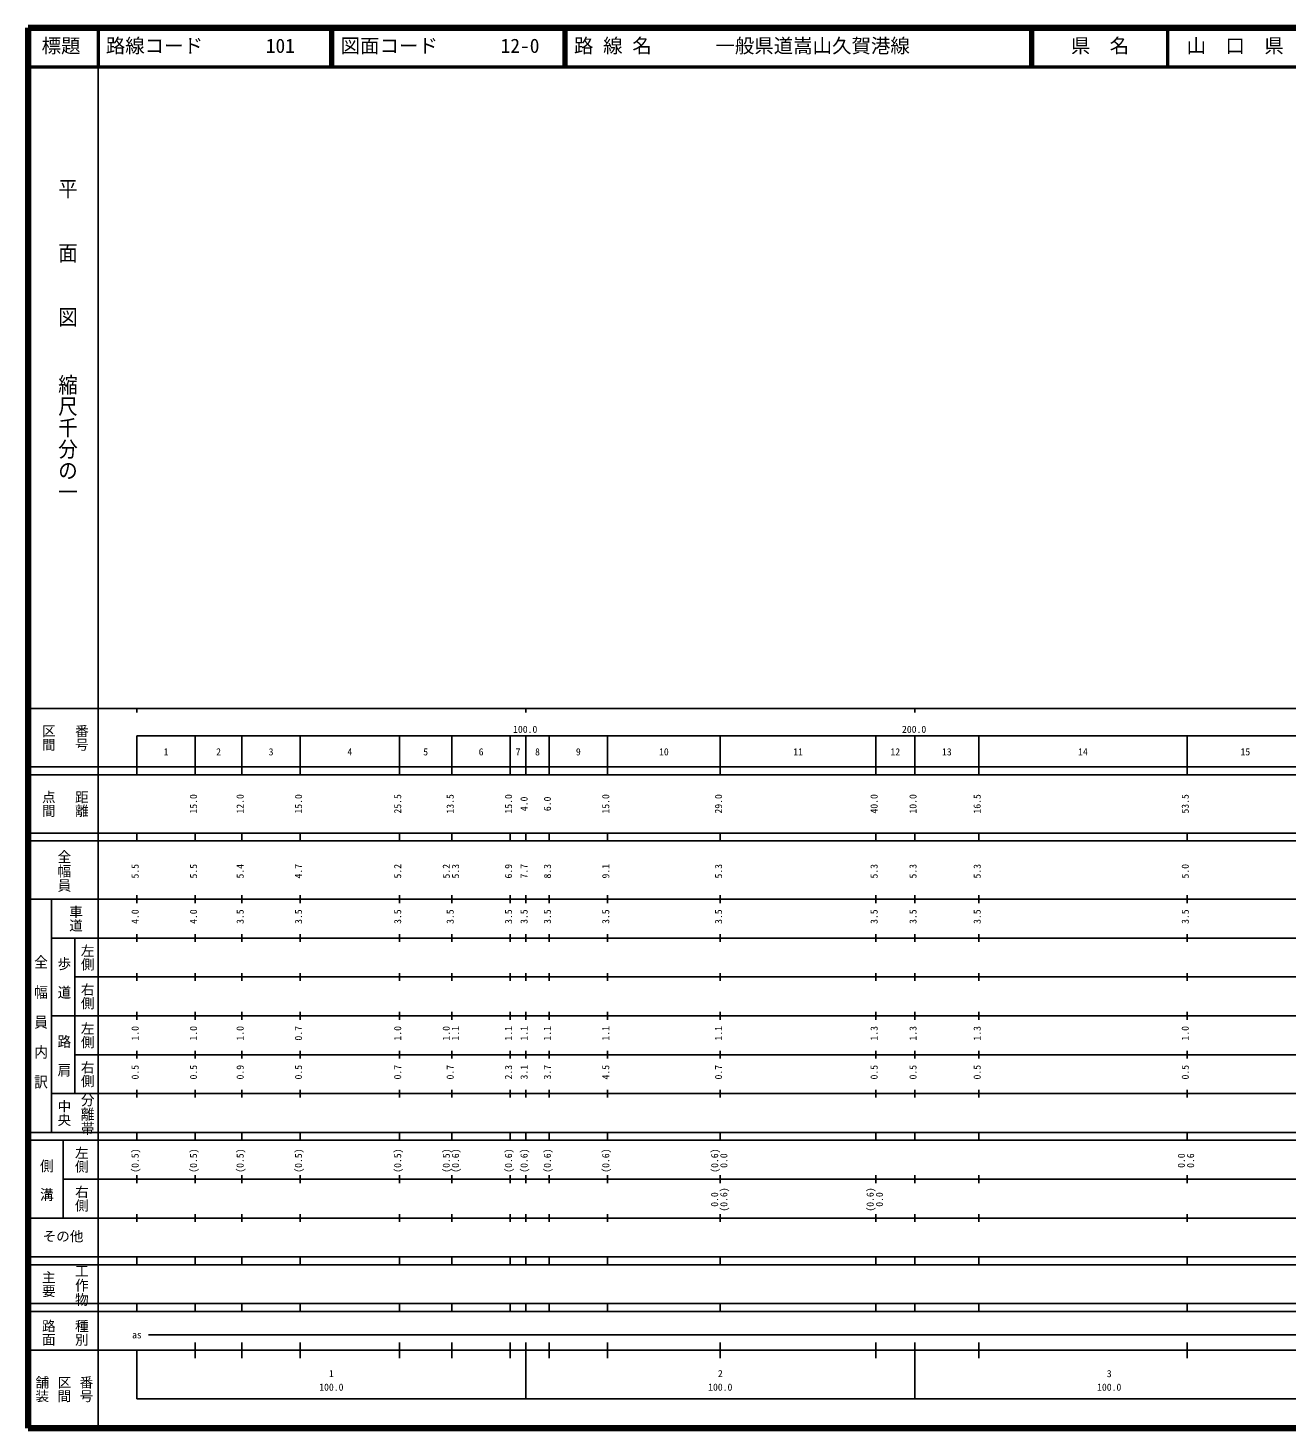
# Model space of a CAD drawing. Units: millimetres on the paper. Extents: x 40 to 680, y 20 to 380.
# Drawn here: x 40 to 363.7, y 20 to 380 of the extents above; entities that cross this region are included whole.
import ezdxf
from ezdxf.enums import TextEntityAlignment as Align

# ---------------------------------------------------------------- set-up
doc = ezdxf.new("R2010")
doc.units = ezdxf.units.MM
for name, color, linetype, lineweight in [('M-TTL', 2, 'Continuous', 140), ('M-TTL-BAND', 7, 'Continuous', 25), ('M-TTL-LINE', 7, 'Continuous', 50)]:
    doc.layers.add(name, color=color, linetype=linetype, lineweight=lineweight)
doc.layers.add('M-TTL-TXT', color=7, linetype='Continuous')
doc.styles.add('@ＭＳ ゴシック', font='')
doc.styles.add('ＭＳ ゴシック', font='')
doc.styles.get('@ＭＳ ゴシック').set_extended_font_data('@MS Gothic')
doc.styles.get('ＭＳ ゴシック').set_extended_font_data('MS Gothic')

msp = doc.modelspace()

# ---------------------------------------------------------------- linework, layer by layer
at = {"layer": 'M-TTL'}
for p, q in [((40, 380), (40, 20)), ((680, 380), (40, 380)), ((40, 20), (680, 20))]:
    msp.add_line(p, q, dxfattribs=at)
at = {"layer": 'M-TTL-BAND'}
for p, q in [((58, 370), (58, 20)), ((40, 205), (579, 205)), ((68, 205), (68, 204)), ((168, 205), (168, 204)), ((268, 205), (268, 204)), ((68, 198), (579, 198)), ((68, 198), (68, 188)), ((83, 188), (83, 198)), ((95, 188), (95, 198)), ((110, 188), (110, 198)), ((135.5, 188), (135.5, 198)), ((149, 188), (149, 198)), ((164, 188), (164, 198)), ((168, 188), (168, 198)), ((174, 188), (174, 198)), ((189, 188), (189, 198)), ((218, 188), (218, 198)), ((258, 188), (258, 198)), ((268, 188), (268, 198)), ((284.5, 188), (284.5, 198)), ((338, 188), (338, 198)), ((40, 190), (579, 190)), ((40, 188), (579, 188)), ((40, 173), (579, 173)), ((68, 171), (68, 173)), ((83, 171), (83, 173)), ((95, 171), (95, 173)), ((110, 171), (110, 173)), ((135.5, 171), (135.5, 173)), ((149, 171), (149, 173)), ((164, 171), (164, 173)), ((168, 171), (168, 173)), ((174, 171), (174, 173)), ((189, 171), (189, 173)), ((218, 171), (218, 173)), ((258, 171), (258, 173)), ((268, 171), (268, 173)), ((284.5, 171), (284.5, 173)), ((338, 171), (338, 173)), ((40, 171), (579, 171)), ((40, 156), (579, 156)), ((46, 96), (46, 156)), ((68, 155), (68, 157)), ((83, 155), (83, 157)), ((95, 155), (95, 157)), ((110, 155), (110, 157)), ((135.5, 155), (135.5, 157)), ((149, 155), (149, 157)), ((164, 155), (164, 157)), ((168, 155), (168, 157)), ((174, 155), (174, 157)), ((189, 155), (189, 157)), ((218, 155), (218, 157)), ((258, 155), (258, 157)), ((268, 155), (268, 157)), ((284.5, 155), (284.5, 157)), ((338, 155), (338, 157)), ((46, 146), (579, 146)), ((52, 146), (52, 106)), ((68, 145), (68, 147)), ((83, 145), (83, 147)), ((95, 145), (95, 147)), ((110, 145), (110, 147)), ((135.5, 145), (135.5, 147)), ((149, 145), (149, 147)), ((164, 145), (164, 147)), ((168, 145), (168, 147)), ((174, 145), (174, 147)), ((189, 145), (189, 147)), ((218, 145), (218, 147)), ((258, 145), (258, 147)), ((268, 145), (268, 147)), ((284.5, 145), (284.5, 147)), ((338, 145), (338, 147)), ((68, 135), (68, 137)), ((83, 135), (83, 137)), ((95, 135), (95, 137)), ((110, 135), (110, 137)), ((135.5, 135), (135.5, 137)), ((149, 135), (149, 137)), ((164, 135), (164, 137)), ((168, 135), (168, 137)), ((174, 135), (174, 137)), ((189, 135), (189, 137)), ((218, 135), (218, 137)), ((258, 135), (258, 137)), ((268, 135), (268, 137)), ((284.5, 135), (284.5, 137)), ((338, 135), (338, 137)), ((52, 136), (579, 136)), ((46, 126), (579, 126)), ((68, 125), (68, 127)), ((83, 125), (83, 127)), ((95, 125), (95, 127)), ((110, 125), (110, 127)), ((135.5, 125), (135.5, 127)), ((149, 125), (149, 127)), ((164, 125), (164, 127)), ((168, 125), (168, 127)), ((174, 125), (174, 127)), ((189, 125), (189, 127)), ((218, 125), (218, 127)), ((258, 125), (258, 127)), ((268, 125), (268, 127)), ((284.5, 125), (284.5, 127)), ((338, 125), (338, 127)), ((52, 116), (579, 116)), ((68, 115), (68, 117)), ((83, 115), (83, 117)), ((95, 115), (95, 117)), ((110, 115), (110, 117)), ((135.5, 115), (135.5, 117)), ((149, 115), (149, 117)), ((164, 115), (164, 117)), ((168, 115), (168, 117)), ((174, 115), (174, 117)), ((189, 115), (189, 117)), ((218, 115), (218, 117)), ((258, 115), (258, 117)), ((268, 115), (268, 117)), ((284.5, 115), (284.5, 117)), ((338, 115), (338, 117)), ((46, 106), (579, 106)), ((68, 105), (68, 107)), ((83, 105), (83, 107)), ((95, 105), (95, 107)), ((110, 105), (110, 107)), ((135.5, 105), (135.5, 107)), ((149, 105), (149, 107)), ((164, 105), (164, 107)), ((168, 105), (168, 107)), ((174, 105), (174, 107)), ((189, 105), (189, 107)), ((218, 105), (218, 107)), ((258, 105), (258, 107)), ((268, 105), (268, 107)), ((284.5, 105), (284.5, 107)), ((338, 105), (338, 107)), ((40, 96), (579, 96)), ((40, 94), (579, 94)), ((49, 94), (49, 74)), ((68, 94), (68, 96)), ((83, 94), (83, 96)), ((95, 94), (95, 96)), ((110, 94), (110, 96)), ((135.5, 94), (135.5, 96)), ((149, 94), (149, 96)), ((164, 94), (164, 96)), ((168, 94), (168, 96)), ((174, 94), (174, 96)), ((189, 94), (189, 96)), ((218, 94), (218, 96)), ((258, 94), (258, 96)), ((268, 94), (268, 96)), ((284.5, 94), (284.5, 96)), ((338, 94), (338, 96)), ((49, 84), (579, 84)), ((68, 83), (68, 85)), ((83, 83), (83, 85)), ((95, 83), (95, 85)), ((110, 83), (110, 85)), ((135.5, 83), (135.5, 85)), ((149, 83), (149, 85)), ((164, 83), (164, 85)), ((168, 83), (168, 85)), ((174, 83), (174, 85)), ((189, 83), (189, 85)), ((218, 83), (218, 85)), ((258, 83), (258, 85)), ((268, 83), (268, 85)), ((284.5, 83), (284.5, 85)), ((338, 83), (338, 85)), ((40, 74), (579, 74)), ((68, 73), (68, 75)), ((83, 73), (83, 75)), ((95, 73), (95, 75)), ((110, 73), (110, 75)), ((135.5, 73), (135.5, 75)), ((149, 73), (149, 75)), ((164, 73), (164, 75)), ((168, 73), (168, 75)), ((174, 73), (174, 75)), ((189, 73), (189, 75)), ((218, 73), (218, 75)), ((258, 73), (258, 75)), ((268, 73), (268, 75)), ((284.5, 73), (284.5, 75)), ((338, 73), (338, 75)), ((40, 64), (579, 64)), ((40, 62), (579, 62)), ((68, 62), (68, 64)), ((83, 62), (83, 64)), ((95, 62), (95, 64)), ((110, 62), (110, 64)), ((135.5, 62), (135.5, 64)), ((149, 62), (149, 64)), ((164, 62), (164, 64)), ((168, 62), (168, 64)), ((174, 62), (174, 64)), ((189, 62), (189, 64)), ((218, 62), (218, 64)), ((258, 62), (258, 64)), ((268, 62), (268, 64)), ((284.5, 62), (284.5, 64)), ((338, 62), (338, 64)), ((40, 52), (579, 52)), ((68, 50), (68, 52)), ((83, 50), (83, 52)), ((95, 50), (95, 52)), ((110, 50), (110, 52)), ((135.5, 50), (135.5, 52)), ((149, 50), (149, 52)), ((164, 50), (164, 52)), ((168, 50), (168, 52)), ((174, 50), (174, 52)), ((189, 50), (189, 52)), ((218, 50), (218, 52)), ((258, 50), (258, 52)), ((268, 50), (268, 52)), ((284.5, 50), (284.5, 52)), ((338, 50), (338, 52)), ((40, 50), (579, 50)), ((71, 44), (565, 44)), ((40, 40), (579, 40)), ((68, 40), (68, 27.5)), ((83, 38), (83, 42)), ((95, 38), (95, 42)), ((110, 38), (110, 42)), ((135.5, 38), (135.5, 42)), ((149, 38), (149, 42)), ((164, 38), (164, 42)), ((168, 27.5), (168, 42)), ((174, 38), (174, 42)), ((189, 38), (189, 42)), ((218, 38), (218, 42)), ((258, 38), (258, 42)), ((268, 27.5), (268, 42)), ((284.5, 38), (284.5, 42)), ((338, 38), (338, 42)), ((68, 27.5), (579, 27.5))]:
    msp.add_line(p, q, dxfattribs=at)
at = {"layer": 'M-TTL-LINE'}
for p, q in [((58, 380), (58, 370)), ((117.75, 380), (117.75, 370)), ((118.25, 380), (118.25, 370)), ((177.75, 380), (177.75, 370)), ((178.25, 380), (178.25, 370)), ((297.75, 380), (297.75, 370)), ((298.25, 380), (298.25, 370)), ((333, 380), (333, 370)), ((40, 370), (680, 370))]:
    msp.add_line(p, q, dxfattribs=at)

# ---------------------------------------------------------------- texts
at = {"layer": 'M-TTL-BAND', "style": '@ＭＳ ゴシック'}
for s, height, width, p in [('平\u3000\u3000面\u3000\u3000図', 3.666, 1.1, (47.277, 341.475)), ('縮尺千分の一', 3.666, 1.1, (47.277, 291.03)), ('全幅員', 2.566, 1.05, (47.25, 168.75)), ('全\u3000幅\u3000員\u3000内\u3000訳', 2.566, 1.1, (41.25, 141.75)), ('歩\u3000道', 2.566, 1.05, (47.25, 141.25)), ('路\u3000肩', 2.566, 1.05, (47.25, 121.25)), ('分離帯', 2.566, 1.05, (53.25, 106.25)), ('側\u3000溝', 2.566, 1.05, (42.75, 89.25)), ('工作物', 2.566, 1.05, (51.75, 62.25))]:
    msp.add_text(s, height=height, rotation=270, dxfattribs=dict(at, width=width)).set_placement(p, align=Align.BOTTOM_LEFT)
at = {"layer": 'M-TTL-BAND'}
for s, height, rotation, style, p in [('区間', 2.566, 270, '@ＭＳ ゴシック', (43.25, 201)), ('番号', 2.566, 270, '@ＭＳ ゴシック', (51.75, 201)), ('点間', 2.566, 270, '@ＭＳ ゴシック', (43.25, 184)), ('距離', 2.566, 270, '@ＭＳ ゴシック', (51.75, 184)), ('15.0', 1.833, 90, 'ＭＳ ゴシック', (84, 178)), ('12.0', 1.833, 90, 'ＭＳ ゴシック', (96, 178)), ('15.0', 1.833, 90, 'ＭＳ ゴシック', (111, 178)), ('25.5', 1.833, 90, 'ＭＳ ゴシック', (136.5, 178)), ('13.5', 1.833, 90, 'ＭＳ ゴシック', (150, 178)), ('15.0', 1.833, 90, 'ＭＳ ゴシック', (165, 178)), ('4.0', 1.833, 90, 'ＭＳ ゴシック', (169, 178.625)), ('6.0', 1.833, 90, 'ＭＳ ゴシック', (175, 178.625)), ('15.0', 1.833, 90, 'ＭＳ ゴシック', (190, 178)), ('29.0', 1.833, 90, 'ＭＳ ゴシック', (219, 178)), ('40.0', 1.833, 90, 'ＭＳ ゴシック', (259, 178)), ('10.0', 1.833, 90, 'ＭＳ ゴシック', (269, 178)), ('16.5', 1.833, 90, 'ＭＳ ゴシック', (285.5, 178)), ('53.5', 1.833, 90, 'ＭＳ ゴシック', (339, 178)), ('5.5', 1.833, 90, 'ＭＳ ゴシック', (69, 161.299)), ('5.5', 1.833, 90, 'ＭＳ ゴシック', (84, 161.299)), ('5.4', 1.833, 90, 'ＭＳ ゴシック', (96, 161.299)), ('4.7', 1.833, 90, 'ＭＳ ゴシック', (111, 161.299)), ('5.2', 1.833, 90, 'ＭＳ ゴシック', (136.5, 161.299)), ('5.2', 1.833, 90, 'ＭＳ ゴシック', (149, 161.299)), ('5.3', 1.833, 90, 'ＭＳ ゴシック', (151.37, 161.299)), ('6.9', 1.833, 90, 'ＭＳ ゴシック', (165, 161.299)), ('7.7', 1.833, 90, 'ＭＳ ゴシック', (169, 161.299)), ('8.3', 1.833, 90, 'ＭＳ ゴシック', (175, 161.299)), ('9.1', 1.833, 90, 'ＭＳ ゴシック', (190, 161.299)), ('5.3', 1.833, 90, 'ＭＳ ゴシック', (219, 161.299)), ('5.3', 1.833, 90, 'ＭＳ ゴシック', (259, 161.299)), ('5.3', 1.833, 90, 'ＭＳ ゴシック', (269, 161.299)), ('5.3', 1.833, 90, 'ＭＳ ゴシック', (285.5, 161.299)), ('5.0', 1.833, 90, 'ＭＳ ゴシック', (339, 161.299)), ('車道', 2.566, 270, '@ＭＳ ゴシック', (50.25, 154.5)), ('4.0', 1.833, 90, 'ＭＳ ゴシック', (69, 149.625)), ('4.0', 1.833, 90, 'ＭＳ ゴシック', (84, 149.625)), ('3.5', 1.833, 90, 'ＭＳ ゴシック', (96, 149.625)), ('3.5', 1.833, 90, 'ＭＳ ゴシック', (111, 149.625)), ('3.5', 1.833, 90, 'ＭＳ ゴシック', (136.5, 149.625)), ('3.5', 1.833, 90, 'ＭＳ ゴシック', (150, 149.625)), ('3.5', 1.833, 90, 'ＭＳ ゴシック', (165, 149.625)), ('3.5', 1.833, 90, 'ＭＳ ゴシック', (169, 149.625)), ('3.5', 1.833, 90, 'ＭＳ ゴシック', (175, 149.625)), ('3.5', 1.833, 90, 'ＭＳ ゴシック', (190, 149.625)), ('3.5', 1.833, 90, 'ＭＳ ゴシック', (219, 149.625)), ('3.5', 1.833, 90, 'ＭＳ ゴシック', (259, 149.625)), ('3.5', 1.833, 90, 'ＭＳ ゴシック', (269, 149.625)), ('3.5', 1.833, 90, 'ＭＳ ゴシック', (285.5, 149.625)), ('3.5', 1.833, 90, 'ＭＳ ゴシック', (339, 149.625)), ('左側', 2.566, 270, '@ＭＳ ゴシック', (53.25, 144.5)), ('右側', 2.566, 270, '@ＭＳ ゴシック', (53.25, 134.5)), ('左側', 2.566, 270, '@ＭＳ ゴシック', (53.25, 124.5)), ('1.0', 1.833, 90, 'ＭＳ ゴシック', (69, 119.625)), ('1.0', 1.833, 90, 'ＭＳ ゴシック', (84, 119.625)), ('1.0', 1.833, 90, 'ＭＳ ゴシック', (96, 119.625)), ('0.7', 1.833, 90, 'ＭＳ ゴシック', (111, 119.625)), ('1.0', 1.833, 90, 'ＭＳ ゴシック', (136.5, 119.625)), ('1.0', 1.833, 90, 'ＭＳ ゴシック', (149, 119.625)), ('1.1', 1.833, 90, 'ＭＳ ゴシック', (151.37, 119.625)), ('1.1', 1.833, 90, 'ＭＳ ゴシック', (165, 119.625)), ('1.1', 1.833, 90, 'ＭＳ ゴシック', (169, 119.625)), ('1.1', 1.833, 90, 'ＭＳ ゴシック', (175, 119.625)), ('1.1', 1.833, 90, 'ＭＳ ゴシック', (190, 119.625)), ('1.1', 1.833, 90, 'ＭＳ ゴシック', (219, 119.625)), ('1.3', 1.833, 90, 'ＭＳ ゴシック', (259, 119.625)), ('1.3', 1.833, 90, 'ＭＳ ゴシック', (269, 119.625)), ('1.3', 1.833, 90, 'ＭＳ ゴシック', (285.5, 119.625)), ('1.0', 1.833, 90, 'ＭＳ ゴシック', (339, 119.625)), ('右側', 2.566, 270, '@ＭＳ ゴシック', (53.25, 114.5)), ('0.5', 1.833, 90, 'ＭＳ ゴシック', (69, 109.625)), ('0.5', 1.833, 90, 'ＭＳ ゴシック', (84, 109.625)), ('0.9', 1.833, 90, 'ＭＳ ゴシック', (96, 109.625)), ('0.5', 1.833, 90, 'ＭＳ ゴシック', (111, 109.625)), ('0.7', 1.833, 90, 'ＭＳ ゴシック', (136.5, 109.625)), ('0.7', 1.833, 90, 'ＭＳ ゴシック', (150, 109.625)), ('2.3', 1.833, 90, 'ＭＳ ゴシック', (165, 109.625)), ('3.1', 1.833, 90, 'ＭＳ ゴシック', (169, 109.625)), ('3.7', 1.833, 90, 'ＭＳ ゴシック', (175, 109.625)), ('4.5', 1.833, 90, 'ＭＳ ゴシック', (190, 109.625)), ('0.7', 1.833, 90, 'ＭＳ ゴシック', (219, 109.625)), ('0.5', 1.833, 90, 'ＭＳ ゴシック', (259, 109.625)), ('0.5', 1.833, 90, 'ＭＳ ゴシック', (269, 109.625)), ('0.5', 1.833, 90, 'ＭＳ ゴシック', (285.5, 109.625)), ('0.5', 1.833, 90, 'ＭＳ ゴシック', (339, 109.625)), ('中央', 2.566, 270, '@ＭＳ ゴシック', (47.25, 104.5)), ('左側', 2.566, 270, '@ＭＳ ゴシック', (51.75, 92.5)), ('(0.5)', 1.833, 90, 'ＭＳ ゴシック', (69, 85.639)), ('(0.5)', 1.833, 90, 'ＭＳ ゴシック', (84, 85.639)), ('(0.5)', 1.833, 90, 'ＭＳ ゴシック', (96, 85.639)), ('(0.5)', 1.833, 90, 'ＭＳ ゴシック', (111, 85.639)), ('(0.5)', 1.833, 90, 'ＭＳ ゴシック', (136.5, 85.639)), ('(0.5)', 1.833, 90, 'ＭＳ ゴシック', (149, 85.639)), ('(0.6)', 1.833, 90, 'ＭＳ ゴシック', (151.37, 85.639)), ('(0.6)', 1.833, 90, 'ＭＳ ゴシック', (165, 85.639)), ('(0.6)', 1.833, 90, 'ＭＳ ゴシック', (169, 85.639)), ('(0.6)', 1.833, 90, 'ＭＳ ゴシック', (175, 85.639)), ('(0.6)', 1.833, 90, 'ＭＳ ゴシック', (190, 85.639)), ('(0.6)', 1.833, 90, 'ＭＳ ゴシック', (218, 85.639)), ('0.0', 1.833, 90, 'ＭＳ ゴシック', (220.37, 86.889)), ('0.0', 1.833, 90, 'ＭＳ ゴシック', (338, 86.889)), ('0.6', 1.833, 90, 'ＭＳ ゴシック', (340.37, 86.889)), ('右側', 2.566, 270, '@ＭＳ ゴシック', (51.75, 82.5)), ('0.0', 1.833, 90, 'ＭＳ ゴシック', (218, 76.889)), ('(0.6)', 1.833, 90, 'ＭＳ ゴシック', (220.37, 75.639)), ('(0.6)', 1.833, 90, 'ＭＳ ゴシック', (258, 75.639)), ('0.0', 1.833, 90, 'ＭＳ ゴシック', (260.37, 76.889)), ('主要', 2.566, 270, '@ＭＳ ゴシック', (43.25, 60.5)), ('路面', 2.566, 270, '@ＭＳ ゴシック', (43.25, 48)), ('種別', 2.566, 270, '@ＭＳ ゴシック', (51.75, 48)), ('舗装', 2.566, 270, '@ＭＳ ゴシック', (41.583, 33.5)), ('区間', 2.566, 270, '@ＭＳ ゴシック', (47.25, 33.5)), ('番号', 2.566, 270, '@ＭＳ ゴシック', (52.917, 33.5))]:
    msp.add_text(s, height=height, rotation=rotation, dxfattribs=dict(at, style=style)).set_placement(p, align=Align.BOTTOM_LEFT)
at = {"layer": 'M-TTL-BAND', "style": 'ＭＳ ゴシック'}
for s, height, p in [('100.0', 1.833, (164.719, 198.195)), ('200.0', 1.833, (264.719, 198.195)), ('1', 1.833, (74.875, 192.405)), ('2', 1.833, (88.375, 192.405)), ('3', 1.833, (101.875, 192.405)), ('4', 1.833, (122.125, 192.405)), ('5', 1.833, (141.625, 192.405)), ('6', 1.833, (155.875, 192.405)), ('7', 1.833, (165.375, 192.405)), ('8', 1.833, (170.375, 192.405)), ('9', 1.833, (180.875, 192.405)), ('10', 1.833, (202.25, 192.405)), ('11', 1.833, (236.75, 192.405)), ('12', 1.833, (261.75, 192.405)), ('13', 1.833, (275, 192.405)), ('14', 1.833, (310, 192.405)), ('15', 1.833, (351.75, 192.405)), ('その他', 2.566, (43.75, 67.25)), ('as', 1.833, (66.75, 42.5)), ('1', 1.833, (117.375, 32.523)), ('2', 1.833, (217.375, 32.523)), ('3', 1.833, (317.375, 32.523)), ('100.0', 1.833, (114.875, 29.033)), ('100.0', 1.833, (214.875, 29.033)), ('100.0', 1.833, (314.875, 29.033))]:
    msp.add_text(s, height=height, dxfattribs=at).set_placement(p, align=Align.BOTTOM_LEFT)
at = {"layer": 'M-TTL-TXT', "style": 'ＭＳ ゴシック'}
for s, p in [('標題', (43.5, 372.5)), ('路線コード', (60, 372.5)), ('101', (101.142, 372.5)), ('図面コード', (120.38, 372.5)), ('12-0', (161.521, 372.5)), ('路 線 名', (180.38, 372.5)), ('一般県道嵩山久賀港線', (216.734, 372.5)), ('県\u3000名', (308.125, 372.5)), ('山\u3000口\u3000県', (337.875, 372.5))]:
    msp.add_text(s, height=3.666, dxfattribs=at).set_placement(p, align=Align.BOTTOM_LEFT)

doc.saveas('drawing.dxf')
